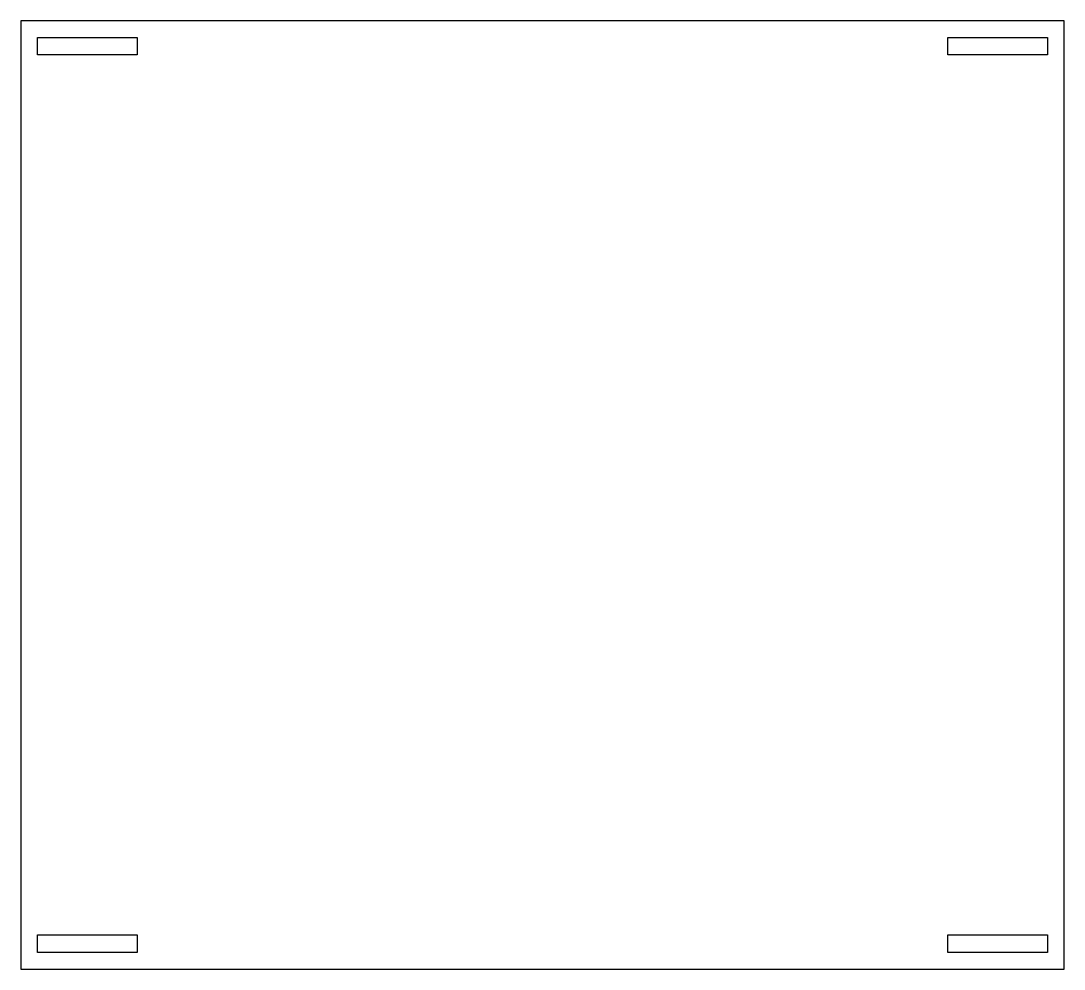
# Model space of a CAD drawing. Header units: millimetres. Extents: x -252 to -32, y -20 to 180.
import ezdxf

# ---------------------------------------------------------------- set-up
doc = ezdxf.new("R2010")
doc.units = ezdxf.units.MM
doc.layers.get('0').update_dxf_attribs({"linetype": 'CONTINUOUS'})

msp = doc.modelspace()

# ---------------------------------------------------------------- linework, layer by layer
for points in [[(-32.29, 180.47), (-252.29, 180.47), (-252.29, -19.53), (-32.29, -19.53)], [(-248.79, 176.97), (-227.79, 176.97), (-227.79, 173.27), (-248.79, 173.27)], [(-56.79, 176.97), (-35.79, 176.97), (-35.79, 173.27), (-56.79, 173.27)], [(-248.79, -12.33), (-227.79, -12.33), (-227.79, -16.03), (-248.79, -16.03)], [(-56.79, -12.33), (-35.79, -12.33), (-35.79, -16.03), (-56.79, -16.03)]]:
    msp.add_lwpolyline(points, close=True)

doc.saveas('drawing.dxf')
